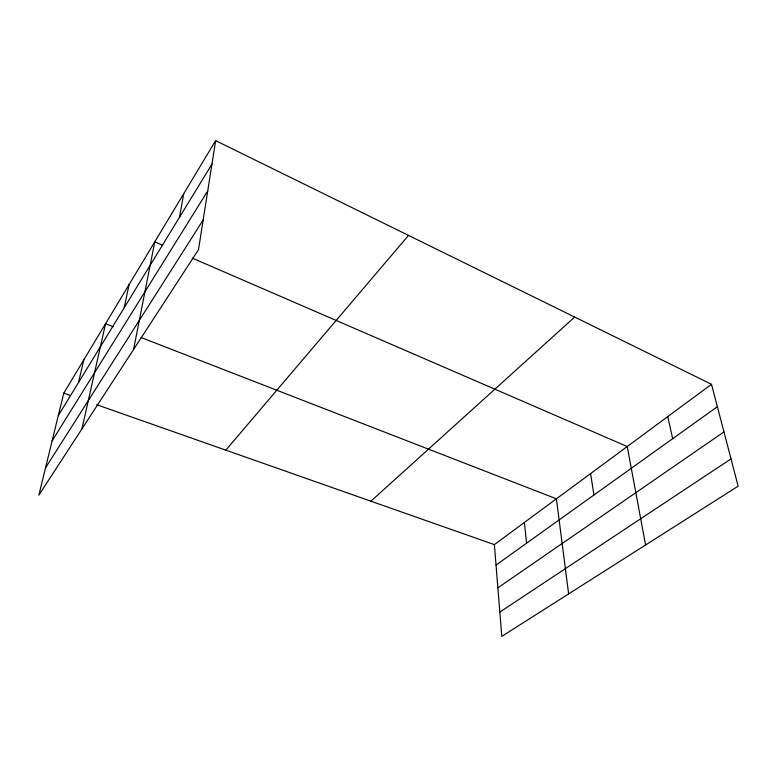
<?xml version="1.0" encoding="UTF-8"?>
<svg xmlns="http://www.w3.org/2000/svg" width="777" height="777" viewBox="0 0 777 777"><rect width="100%" height="100%" fill="white"/><g stroke="black" fill="none" stroke-linecap="round" stroke-linejoin="round"><path stroke-width="1.17" d="M215.647 140.618L198.494 249.679L38.85 495.153L63.792 393.143L215.647 140.618L711.509 384.304L738.15 486.169L501.816 636.382L494.376 544.628L711.509 384.304M179.516 217.22L183.731 193.687M133.566 349.514L154.769 241.861L162.48 245.202M124.184 307.789L129.099 284.547M81.974 428.836L105.546 323.718L113.325 326.748M78.496 382.546L83.848 359.8M58.304 415.588L211.946 164.17M52.137 440.812L207.731 190.928M45.532 467.851L203.166 219.969M225.835 450.155L408.517 235.402M370.911 501.194L574.679 317.065M496.037 565.044L717.365 406.711M497.882 587.839L723.95 431.895M499.844 612.082L731.011 458.896M63.792 393.143L70.59 395.532M96.639 404.7L494.376 544.628M141.142 337.548L556.41 498.824L568.628 593.919M192.22 258.09L627.233 446.532L645.58 545.007M667.773 416.598L672.668 438.684M590.607 473.572L593.949 494.998M524.397 522.465L526.553 543.21"/></g></svg>
